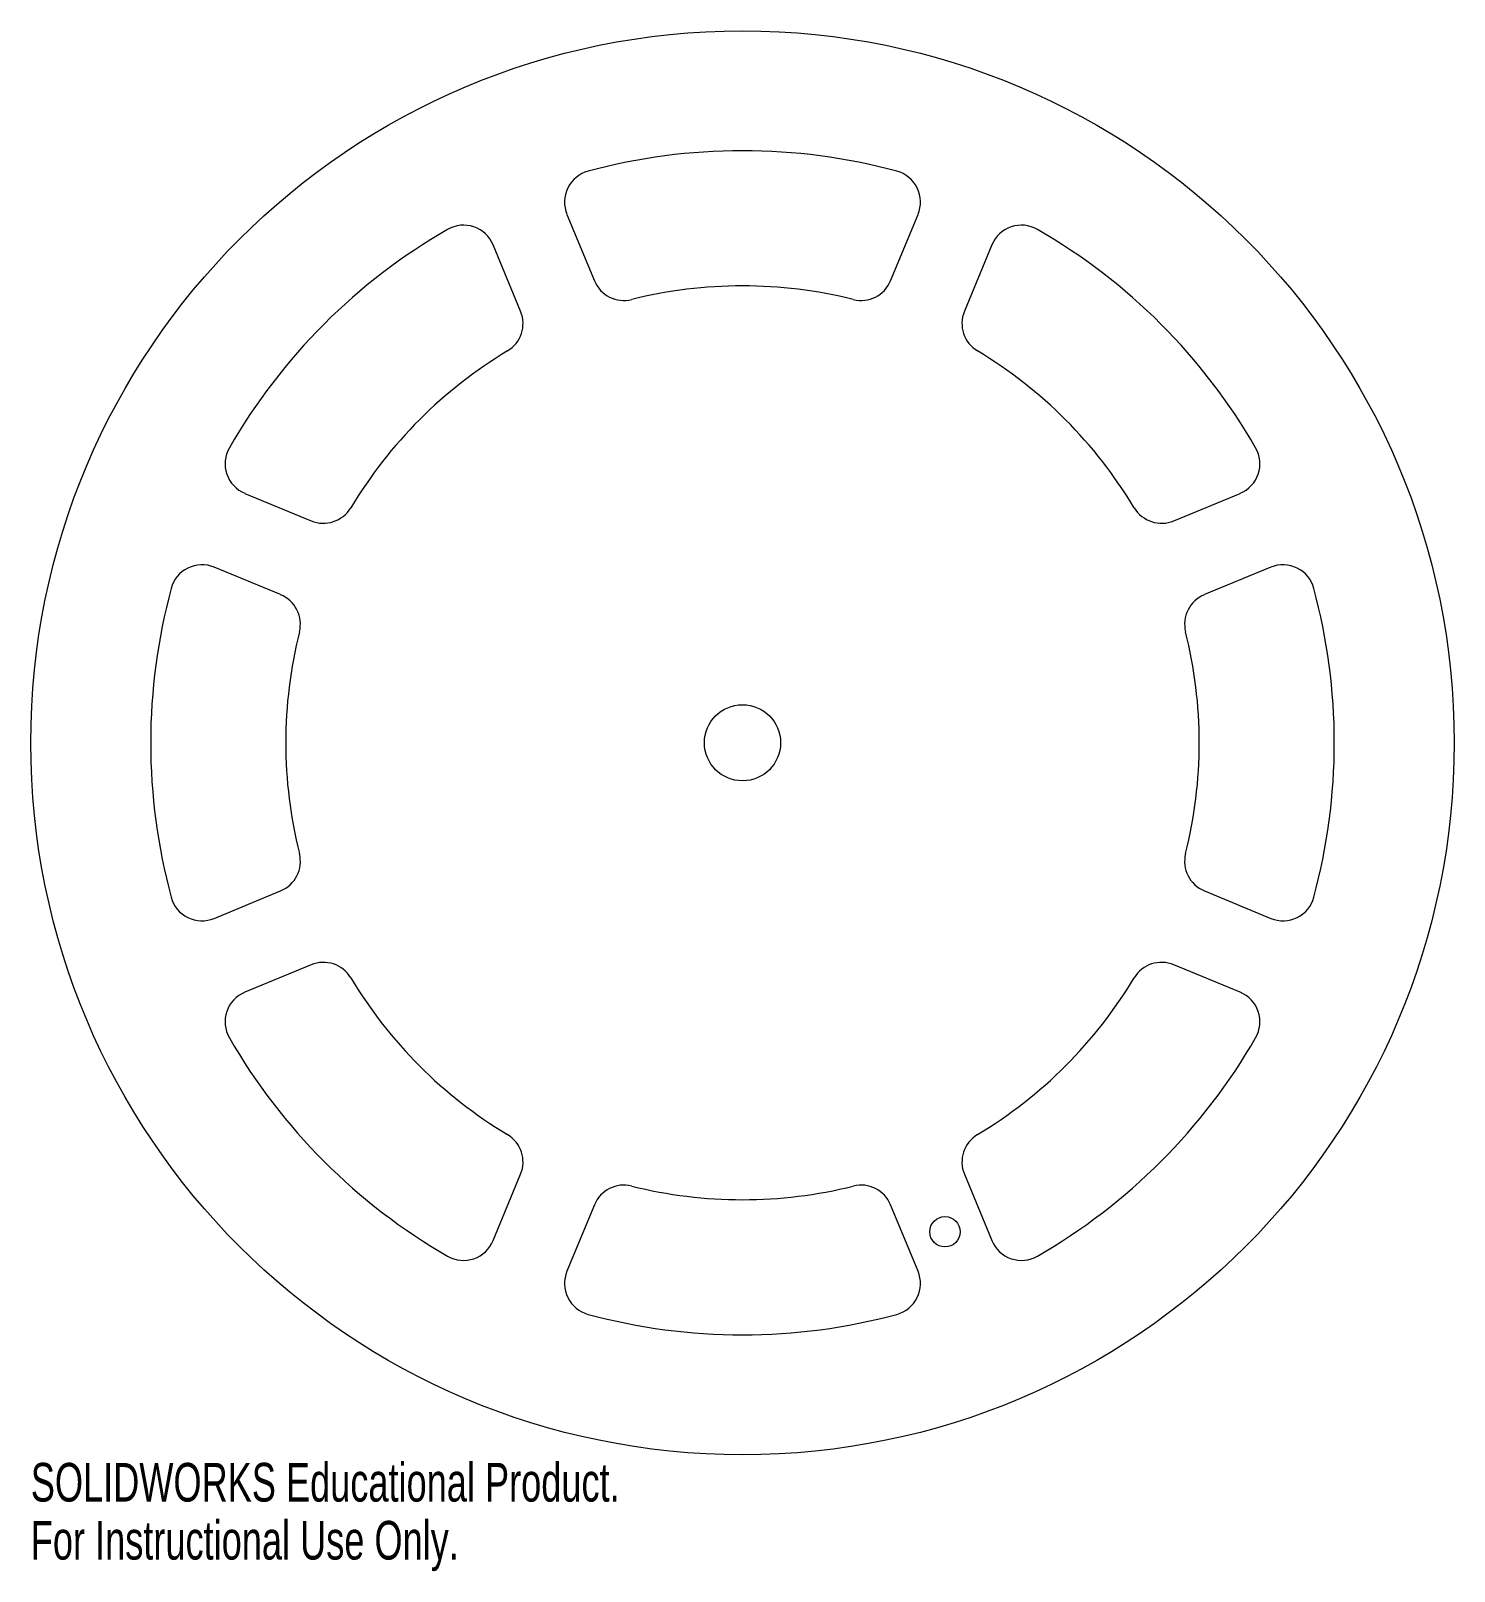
# Model space of a CAD drawing. Header units: millimetres. Extents: x -89 to 89, y -104 to 89.
import ezdxf

# ---------------------------------------------------------------- set-up
doc = ezdxf.new("R2010")
doc.units = ezdxf.units.MM
doc.styles.add('SLDTEXTSTYLE0', font='TXT', dxfattribs={"width": 0.7})

msp = doc.modelspace()

# ---------------------------------------------------------------- linework, layer by layer
at = {"color": 7, "linetype": 'Continuous', "lineweight": 15}
for p, q in [((-21.97, 66.09), (-18.53, 57.79)), ((18.53, 57.79), (21.97, 66.09)), ((-27.77, 53.97), (-31.2, 62.27)), ((31.2, 62.27), (27.77, 53.97)), ((-62.27, 31.2), (-53.97, 27.77)), ((53.97, 27.77), (62.27, 31.2)), ((-57.79, 18.53), (-66.09, 21.97)), ((66.09, 21.97), (57.79, 18.53)), ((-66.09, -21.97), (-57.79, -18.53)), ((57.79, -18.53), (66.09, -21.97)), ((-53.97, -27.77), (-62.27, -31.2)), ((62.27, -31.2), (53.97, -27.77)), ((-31.2, -62.27), (-27.77, -53.97)), ((27.77, -53.97), (31.2, -62.27)), ((-18.53, -57.79), (-21.97, -66.09)), ((21.97, -66.09), (18.53, -57.79))]:
    msp.add_line(p, q, dxfattribs=at)
for centre, radius in [((0, 0), 89.05), ((0, 0), 4.76), ((25.33, -61.16), 1.9)]:
    msp.add_circle(centre, radius, dxfattribs=at)
for centre, radius, start, end in [((0, 0), 74.05, 74.8817, 105.1183), ((-18.27, 67.63), 4, 105.1183, 202.5), ((18.27, 67.63), 4, 337.5, 74.8817), ((0, 0), 74.05, 119.8817, 150.1183), ((-34.9, 60.74), 4, 22.5, 119.8817), ((34.9, 60.74), 4, 60.1183, 157.5), ((0, 0), 74.05, 29.8817, 60.1183), ((-14.83, 59.32), 4, 202.5, 284.0365), ((0, 0), 57.15, 75.9635, 104.0365), ((14.83, 59.32), 4, 255.9635, 337.5), ((-31.46, 52.44), 4, 300.9635, 22.5), ((31.46, 52.44), 4, 157.5, 239.0365), ((0, 0), 57.15, 120.9635, 149.0365), ((0, 0), 57.15, 30.9635, 59.0365), ((-60.74, 34.9), 4, 150.1183, 247.5), ((60.74, 34.9), 4, 292.5, 29.8817), ((-52.44, 31.46), 4, 247.5, 329.0365), ((52.44, 31.46), 4, 210.9635, 292.5), ((-67.63, 18.27), 4, 67.5, 164.8817), ((67.63, 18.27), 4, 15.1183, 112.5), ((0, 0), 74.05, 164.8817, 195.1183), ((0, 0), 74.05, 344.8817, 15.1183), ((-59.32, 14.83), 4, 345.9635, 67.5), ((59.32, 14.83), 4, 112.5, 194.0365), ((0, 0), 57.15, 165.9635, 194.0365), ((0, 0), 57.15, 345.9635, 14.0365), ((-59.32, -14.83), 4, 292.5, 14.0365), ((59.32, -14.83), 4, 165.9635, 247.5), ((-67.63, -18.27), 4, 195.1183, 292.5), ((67.63, -18.27), 4, 247.5, 344.8817), ((-52.44, -31.46), 4, 30.9635, 112.5), ((52.44, -31.46), 4, 67.5, 149.0365), ((0, 0), 57.15, 210.9635, 239.0365), ((0, 0), 57.15, 300.9635, 329.0365), ((-60.74, -34.9), 4, 112.5, 209.8817), ((60.74, -34.9), 4, 330.1183, 67.5), ((0, 0), 74.05, 209.8817, 240.1183), ((0, 0), 74.05, 299.8817, 330.1183), ((-31.46, -52.44), 4, 337.5, 59.0365), ((31.46, -52.44), 4, 120.9635, 202.5), ((-14.83, -59.32), 4, 75.9635, 157.5), ((0, 0), 57.15, 255.9635, 284.0365), ((14.83, -59.32), 4, 22.5, 104.0365), ((-34.9, -60.74), 4, 240.1183, 337.5), ((34.9, -60.74), 4, 202.5, 299.8817), ((-18.27, -67.63), 4, 157.5, 254.8817), ((18.27, -67.63), 4, 285.1183, 22.5), ((0, 0), 74.05, 254.8817, 285.1183)]:
    msp.add_arc(centre, radius, start, end, dxfattribs=at)

# ---------------------------------------------------------------- texts
at = {"color": 7, "linetype": 'Continuous', "char_height": 4.8336, "attachment_point": 1, "style": 'SLDTEXTSTYLE0'}
for s, insert in [('SOLIDWORKS Educational Product.', (-89.05, -90.07)), ('For Instructional Use Only.', (-89.05, -97.32))]:
    msp.add_mtext(s, dxfattribs=dict(at, insert=insert))

doc.saveas('drawing.dxf')
